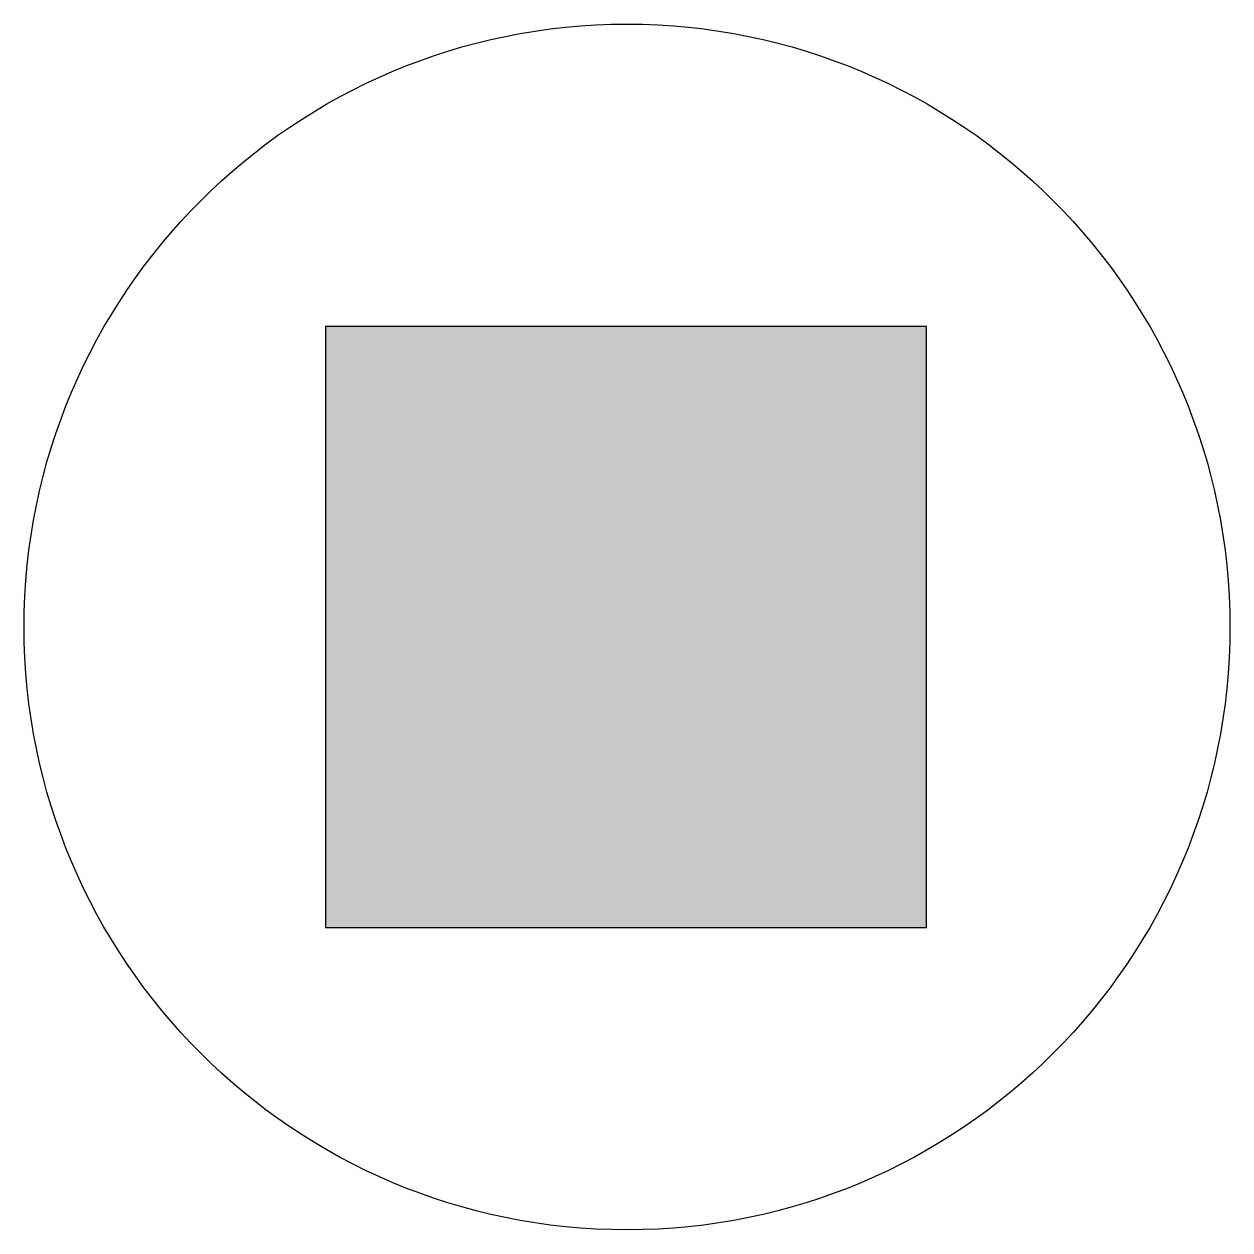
# Model space of a CAD drawing. Extents: x -0.94 to 0.94, y -0.94 to 0.94.
import ezdxf

# ---------------------------------------------------------------- set-up
doc = ezdxf.new("R2010")
doc.units = 0

msp = doc.modelspace()

# ---------------------------------------------------------------- hatches: boundary and pattern name
msp.add_hatch(color=256).paths.add_polyline_path([(0.4681, 0.4672), (-0.4663, 0.4672), (-0.4663, -0.4672), (0.4681, -0.4672)])

# ---------------------------------------------------------------- linework, layer by layer
at = {"flags": 128}
msp.add_lwpolyline([(0.4681, 0.4672), (-0.4663, 0.4672), (-0.4663, -0.4672), (0.4681, -0.4672)], close=True, dxfattribs=at)
msp.add_circle((0.0025, 0.0001), 0.9375)

doc.saveas('drawing.dxf')
